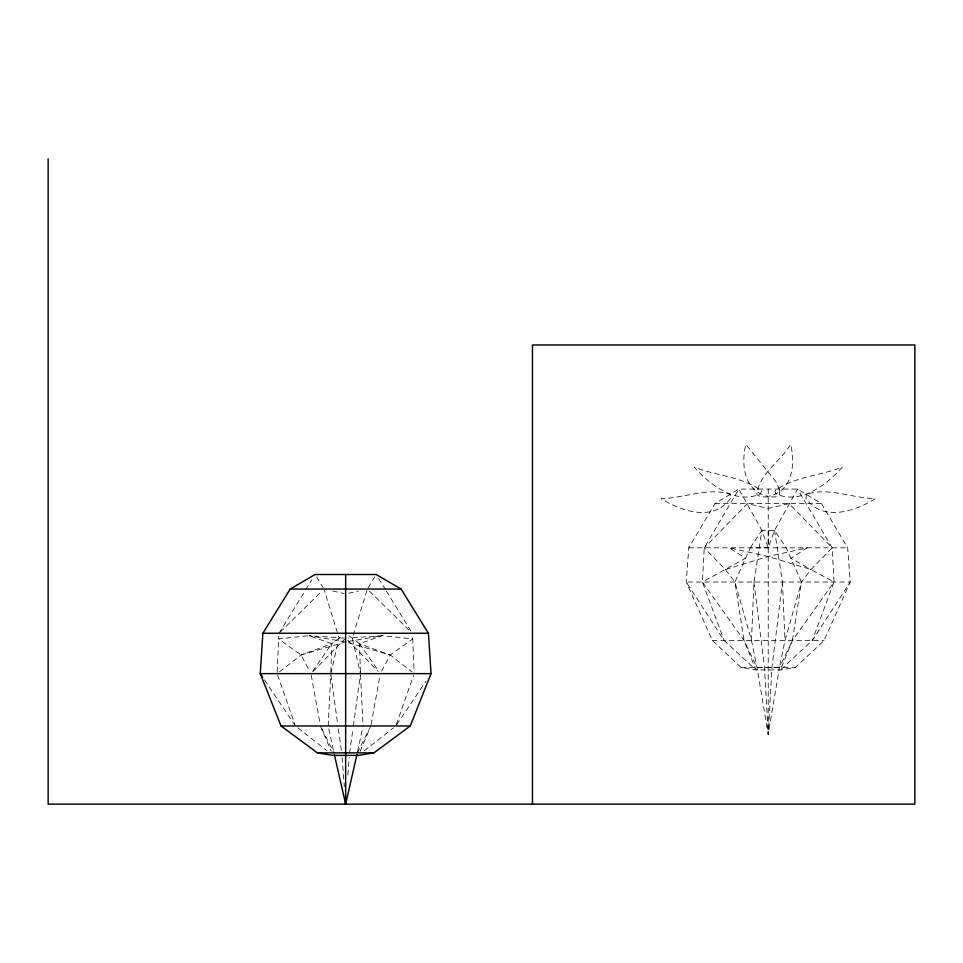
<?xml version="1.0" encoding="UTF-8"?>
<svg xmlns="http://www.w3.org/2000/svg" width="963" height="963" viewBox="0 0 963 963"><rect width="100%" height="100%" fill="white"/><g stroke="black" fill="none" stroke-linecap="round" stroke-linejoin="round"><path stroke-width="0.72" stroke-dasharray="4.82 3.61" d="M768.221 530.372L768.221 547.815L750.237 547.815L734.938 582.025L744.026 640.527L756.015 669.947L780.427 669.947L795.342 667.431L824.075 640.527L850.197 582.025L847.681 547.815L821.451 503.613L797.581 489.072L738.862 489.072L714.991 503.613L688.762 547.815L686.246 582.025L712.367 640.527L741.101 667.431L756.015 669.947L724.14 640.527L686.246 582.025L850.197 582.025L812.303 640.527L780.427 669.947L792.417 640.527L834.018 582.025L832.176 547.815L797.581 489.072L774.553 530.372L768.221 547.815L761.889 530.372L738.862 489.072L704.266 547.815L702.424 582.025L724.14 640.527M330.863 672.138L331.778 643.717L342.346 635.688M277.163 672.174L278.776 636.062M751.477 640.527L753.981 582.025L761.889 530.372L774.553 530.372L786.205 547.815L801.505 582.025L792.417 640.527L779.392 667.672L768.221 734.516L757.05 667.672L751.477 640.527L734.938 582.025L725.428 569.554L704.266 547.815L747.384 503.613L768.221 508.452L789.07 503.613L832.176 547.815L811.015 569.554L801.505 582.025L784.977 640.527L779.392 667.672L757.05 667.672L744.026 640.527L702.424 582.025L745.555 558.275L729.208 547.815L768.221 556.47L811.015 569.554L834.018 582.025L812.303 640.527M328.19 725.97L330.73 675.123M753.981 582.025L764.502 667.672L768.221 734.516L771.941 667.672L782.462 582.025L774.553 530.372M347.86 774.986L349.184 757.496M353.397 725.97L360.282 675.087M349.521 753.114L352.988 728.835M371.104 724.525L380.048 675.087M357.586 751.694L362.473 728.835M330.815 673.631L339.048 638.108L324.362 590.451M366.927 590.451L352.241 638.108L360.475 673.631M396.335 724.561L413.681 675.039M360.066 751.381L370.851 725.97M357.273 753.114L369.551 728.558M381.637 671.139L390.22 654.996L412.754 638.866L412.513 636.062M368.095 587.839L374.751 576.933M279.029 633.257L304.874 591.113M305.656 589.838L311.928 579.618M750.237 547.815L761.889 530.372M396.684 724.73L426.007 681.106M312.638 671.235L331.778 643.717L309.039 635.688L278.524 638.866L301.07 654.996L309.653 671.139M313.071 671.476L344.585 639.179M280.101 632.21L321.798 591.15M364.219 750.791L393.506 727.811M279.39 671.849L301.07 654.996L331.778 643.717M348.943 635.688L359.512 643.717L382.251 635.688L412.754 638.866L414.114 672.174M725.428 569.554L768.221 556.47L807.235 547.815L790.888 558.275L811.015 569.554M301.07 654.996L344.2 642.333M348.534 593.256L358.669 590.993M348.57 641.406L382.251 635.688L348.281 638.108M714.991 503.613L821.451 503.613M688.762 547.815L847.681 547.815M344.321 638.108L309.039 635.688L345.645 641.912M712.367 640.527L824.075 640.527M741.101 667.431L795.342 667.431M332.62 590.993L344.2 593.569M348.522 642.754L390.22 654.996L411.899 671.849M360.427 672.138L359.512 643.717L390.22 654.996M297.784 727.811L327.071 750.791M369.491 591.15L411.189 632.21M347.739 640.263L378.218 671.476M359.512 643.717L378.652 671.235M264.44 679.866L294.606 724.73M378.579 578.342L385.621 589.838M386.416 591.113L412.26 633.257M316.538 576.933L323.195 587.839M321.726 728.558L334.005 753.114M320.438 725.97L331.224 751.381M277.597 675.039L294.943 724.561M328.804 728.835L333.704 751.694M311.23 675.087L320.173 724.525M338.29 728.835L341.769 753.114M331.007 675.087L337.893 725.97M342.094 757.496L344.309 786.651M360.547 675.123L363.087 725.97M782.462 582.025L784.977 640.527M768.221 489.072L768.221 734.516M779.669 490.191L779.669 494.669L775.48 496.92L760.963 496.92L756.774 494.669C758.724 473.904 780.8 461.433 790.623 444.364C795.546 464.575 792.621 491.455 768.221 496.342C743.833 491.455 740.896 464.575 745.831 444.364L775.997 481.741L779.669 490.191M806.356 494.272L806.007 498.377C822.583 522.271 855.409 511.245 875.379 498.593C852.664 498.34 828.698 486.989 806.356 494.272M761.516 490.805L760.445 493.983C735.311 504.708 710.02 484.943 694.167 467.115C716.051 475.878 742.172 476.48 761.516 490.805M730.436 498.377C713.86 522.271 681.046 511.245 661.063 498.593C683.778 498.34 707.745 486.989 730.086 494.272L730.436 498.377M842.276 467.115C826.423 484.943 801.132 504.708 775.997 493.983L774.926 490.805C794.27 476.48 820.392 475.878 842.276 467.115"/><path stroke-width="1.44" d="M262.875 633.257L260.251 673.631L281.04 725.97L317.393 752.873L332.921 755.389L358.356 755.389L373.897 752.873L410.238 725.97L431.039 673.631L428.415 633.257L401.09 589.055L376.232 574.514L315.057 574.514L290.2 589.055L262.875 633.257L428.415 633.257M334.342 754.571L345.645 804.141L345.861 801.228M345.416 801.228L345.645 804.141L356.948 754.571M290.2 589.055L401.09 589.055M431.039 673.631L260.251 673.631L262.755 677.362M281.04 725.97L410.238 725.97M317.393 752.873L373.897 752.873M532.467 804.141L532.467 344.971L914.85 344.971L914.85 804.141L48.15 804.141L48.15 158.859M345.645 574.514L345.645 804.141"/></g></svg>
